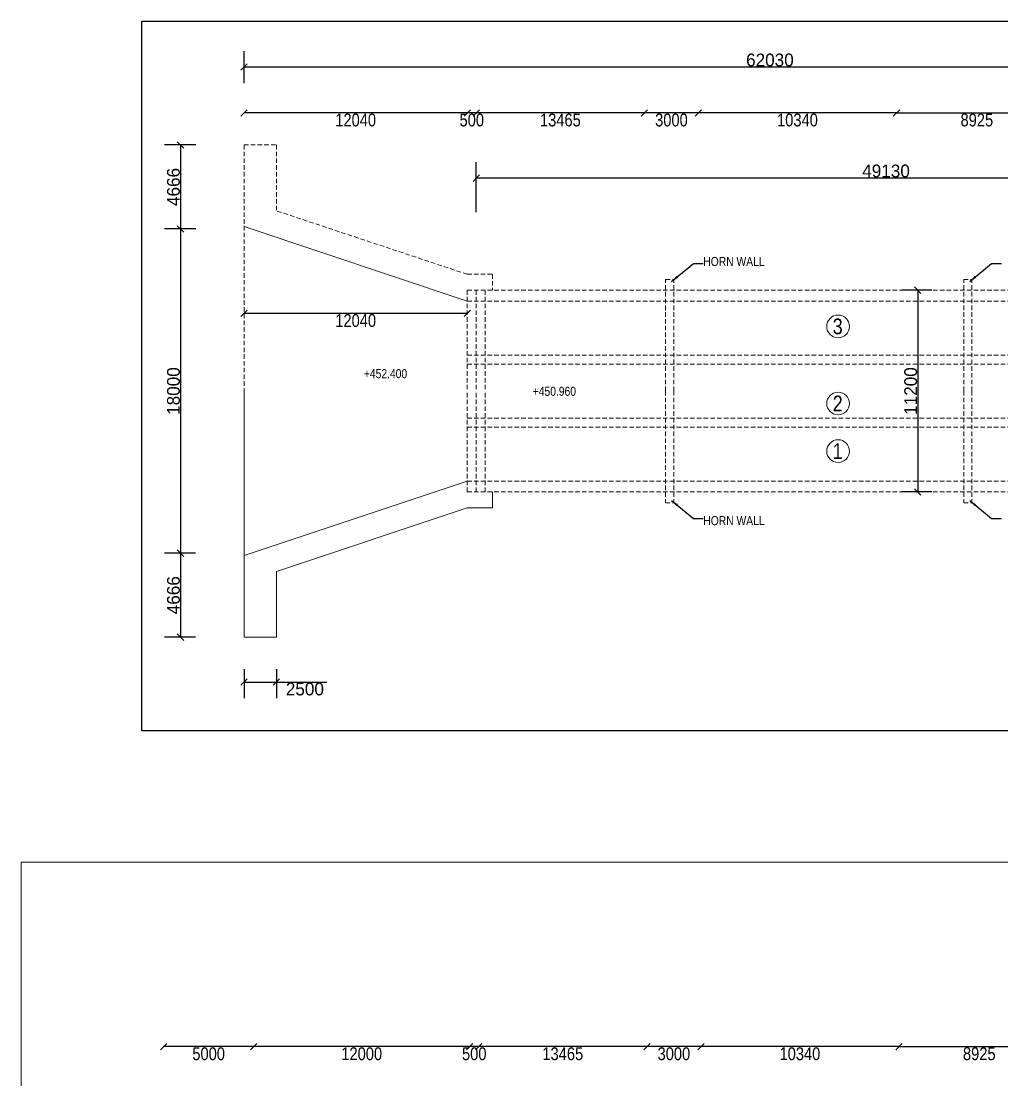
# Model space of a CAD drawing. Header units: inches. Extents: x 19 to 1218, y 14 to 807.
# Drawn here: x 18.7 to 291.1, y 513.3 to 807.2 of the extents above; entities that cross this region are included whole.
import ezdxf
from ezdxf.enums import TextEntityAlignment as Align

# ---------------------------------------------------------------- set-up
doc = ezdxf.new("R2010")
doc.units = ezdxf.units.IN
doc.header["$MEASUREMENT"] = 0
doc.linetypes.add('HIDDEN', pattern=[0.375, 0.25, -0.125])
for name, color, linetype in [('BOX', 7, 'Continuous'), ('canal', 7, 'Continuous'), ('HEAD WALL', 7, 'Continuous'), ('WINGS', 7, 'Continuous')]:
    doc.layers.add(name, color=color, linetype=linetype)
doc.styles.add('ARIAL NARROW', font='ARIALN.TTF')
doc.dimstyles.new('STANDARD$0', dxfattribs={"dimscale": 88.888889, "dimtxt": 0.04, "dimasz": 0.02, "dimexe": 0.05, "dimexo": 0.1, "dimgap": 0.002, "dimtad": 2, "dimdec": 0, "dimzin": 1, "dimdsep": 46, "dimtxsty": 'Standard', "dimblk": 'OBLIQUE', "dimcen": 0.09, "dimadec": 0, "dimazin": 0, "dimtfac": 1, "dimtdec": 0, "dimtofl": 0, "dimtmove": 0, "dimatfit": 3, "dimfxl": 1, "dimtolj": 1, "dimtzin": 1, "dimarcsym": 0})
doc.dimstyles.new('STANDARD$7', dxfattribs={"dimtxt": 3, "dimasz": 2, "dimexe": 1.25, "dimexo": 0.625, "dimtad": 1, "dimdec": 0, "dimlfac": 0.5, "dimdsep": 46, "dimtxsty": 'Standard', "dimblk": 'OBLIQUE', "dimcen": 2.5, "dimadec": 0, "dimazin": 0, "dimtfac": 1, "dimtdec": 0, "dimtmove": 0, "dimatfit": 3, "dimfxl": 1, "dimtolj": 1, "dimtzin": 0, "dimarcsym": 0})

# ---------------------------------------------------------------- blocks, each defined once
blk = doc.blocks.new('_Oblique')
at = {"color": 0, "linetype": 'ByBlock', "lineweight": -2}
blk.add_line((-0.5, -0.5), (0.5, 0.5), dxfattribs=at)
blk = doc.blocks.new('*D4')
at = {"layer": 'canal', "color": 0, "lineweight": -2, "transparency": 16777216}
blk.add_line((262.48, 522.48), (307.1, 522.48), dxfattribs=at)
at = {"layer": 'Defpoints', "color": 0, "transparency": 16777216}
for p in [(262.48, 522.48), (307.1, 522.48), (307.1, 522.48)]:
    blk.add_point(p, dxfattribs=at)
at = {"layer": 'canal', "color": 0, "lineweight": -2, "transparency": 16777216, "xscale": 1.777777777777778, "yscale": 1.777777777777778, "zscale": 1.777777777777778, "rotation": 180}
blk.add_blockref('_Oblique', (262.48, 522.48), dxfattribs=at)
at = {"layer": 'canal', "color": 0, "lineweight": -2, "transparency": 16777216, "xscale": 1.777777777777778, "yscale": 1.777777777777778, "zscale": 1.777777777777778}
blk.add_blockref('_Oblique', (307.1, 522.48), dxfattribs=at)
at = {"layer": 'canal', "color": 0, "lineweight": 9, "transparency": 16777216, "insert": (284.79, 520.49), "char_height": 3.556, "attachment_point": 5, "style": 'ARIAL NARROW'}
blk.add_mtext('\\A1;8925', dxfattribs=at)
blk = doc.blocks.new('*D15')
at = {"layer": 'canal', "color": 0, "lineweight": -2, "transparency": 16777216}
blk.add_line((262.48, 522.48), (207.48, 522.48), dxfattribs=at)
at = {"layer": 'Defpoints', "color": 0, "transparency": 16777216}
for p in [(207.48, 522.48), (207.48, 522.48), (262.48, 522.48)]:
    blk.add_point(p, dxfattribs=at)
at = {"layer": 'canal', "color": 0, "lineweight": -2, "transparency": 16777216, "xscale": 1.777777777777778, "yscale": 1.777777777777778, "zscale": 1.777777777777778, "rotation": 180}
blk.add_blockref('_Oblique', (207.48, 522.48), dxfattribs=at)
at = {"layer": 'canal', "color": 0, "lineweight": -2, "transparency": 16777216, "xscale": 1.777777777777778, "yscale": 1.777777777777778, "zscale": 1.777777777777778}
blk.add_blockref('_Oblique', (262.48, 522.48), dxfattribs=at)
at = {"layer": 'canal', "color": 0, "lineweight": 9, "transparency": 16777216, "insert": (234.98, 520.49), "char_height": 3.556, "attachment_point": 5, "style": 'ARIAL NARROW'}
blk.add_mtext('\\A1;10340', dxfattribs=at)
blk = doc.blocks.new('*D16')
at = {"layer": 'canal', "color": 0, "lineweight": -2, "transparency": 16777216}
blk.add_line((207.48, 522.48), (192.48, 522.48), dxfattribs=at)
at = {"layer": 'Defpoints', "color": 0, "transparency": 16777216}
for p in [(192.48, 522.48), (192.48, 522.48), (207.48, 522.48)]:
    blk.add_point(p, dxfattribs=at)
at = {"layer": 'canal', "color": 0, "lineweight": -2, "transparency": 16777216, "xscale": 1.777777777777778, "yscale": 1.777777777777778, "zscale": 1.777777777777778, "rotation": 180}
blk.add_blockref('_Oblique', (192.48, 522.48), dxfattribs=at)
at = {"layer": 'canal', "color": 0, "lineweight": -2, "transparency": 16777216, "xscale": 1.777777777777778, "yscale": 1.777777777777778, "zscale": 1.777777777777778}
blk.add_blockref('_Oblique', (207.48, 522.48), dxfattribs=at)
at = {"layer": 'canal', "color": 0, "lineweight": 9, "transparency": 16777216, "insert": (199.98, 520.49), "char_height": 3.556, "attachment_point": 5, "style": 'ARIAL NARROW'}
blk.add_mtext('\\A1;3000', dxfattribs=at)
blk = doc.blocks.new('*D17')
at = {"layer": 'canal', "color": 0, "lineweight": -2, "transparency": 16777216}
blk.add_line((192.48, 522.48), (145.79, 522.48), dxfattribs=at)
at = {"layer": 'Defpoints', "color": 0, "transparency": 16777216}
for p in [(145.79, 522.48), (145.79, 522.48), (192.48, 522.48)]:
    blk.add_point(p, dxfattribs=at)
at = {"layer": 'canal', "color": 0, "lineweight": -2, "transparency": 16777216, "xscale": 1.777777777777778, "yscale": 1.777777777777778, "zscale": 1.777777777777778, "rotation": 180}
blk.add_blockref('_Oblique', (145.79, 522.48), dxfattribs=at)
at = {"layer": 'canal', "color": 0, "lineweight": -2, "transparency": 16777216, "xscale": 1.777777777777778, "yscale": 1.777777777777778, "zscale": 1.777777777777778}
blk.add_blockref('_Oblique', (192.48, 522.48), dxfattribs=at)
at = {"layer": 'canal', "color": 0, "lineweight": 9, "transparency": 16777216, "insert": (169.13, 520.49), "char_height": 3.556, "attachment_point": 5, "style": 'ARIAL NARROW'}
blk.add_mtext('\\A1;13465', dxfattribs=at)
blk = doc.blocks.new('*D18')
at = {"layer": 'canal', "color": 0, "lineweight": -2, "transparency": 16777216}
blk.add_line((145.79, 522.48), (143.29, 522.48), dxfattribs=at)
at = {"layer": 'Defpoints', "color": 0, "transparency": 16777216}
for p in [(143.29, 522.48), (143.29, 522.48), (145.79, 522.48)]:
    blk.add_point(p, dxfattribs=at)
at = {"layer": 'canal', "color": 0, "lineweight": -2, "transparency": 16777216, "xscale": 1.777777777777778, "yscale": 1.777777777777778, "zscale": 1.777777777777778, "rotation": 180}
blk.add_blockref('_Oblique', (143.29, 522.48), dxfattribs=at)
at = {"layer": 'canal', "color": 0, "lineweight": -2, "transparency": 16777216, "xscale": 1.777777777777778, "yscale": 1.777777777777778, "zscale": 1.777777777777778}
blk.add_blockref('_Oblique', (145.79, 522.48), dxfattribs=at)
at = {"layer": 'canal', "color": 0, "lineweight": 9, "transparency": 16777216, "insert": (144.54, 520.49), "char_height": 3.556, "attachment_point": 5, "style": 'ARIAL NARROW'}
blk.add_mtext('\\A1;500', dxfattribs=at)
blk = doc.blocks.new('*D19')
at = {"layer": 'canal', "color": 0, "lineweight": -2, "transparency": 16777216}
blk.add_line((143.29, 522.48), (83.29, 522.48), dxfattribs=at)
at = {"layer": 'Defpoints', "color": 0, "transparency": 16777216}
for p in [(83.29, 522.48), (83.29, 522.48), (143.29, 522.48)]:
    blk.add_point(p, dxfattribs=at)
at = {"layer": 'canal', "color": 0, "lineweight": -2, "transparency": 16777216, "xscale": 1.777777777777778, "yscale": 1.777777777777778, "zscale": 1.777777777777778, "rotation": 180}
blk.add_blockref('_Oblique', (83.29, 522.48), dxfattribs=at)
at = {"layer": 'canal', "color": 0, "lineweight": -2, "transparency": 16777216, "xscale": 1.777777777777778, "yscale": 1.777777777777778, "zscale": 1.777777777777778}
blk.add_blockref('_Oblique', (143.29, 522.48), dxfattribs=at)
at = {"layer": 'canal', "color": 0, "lineweight": 9, "transparency": 16777216, "insert": (113.29, 520.49), "char_height": 3.556, "attachment_point": 5, "style": 'ARIAL NARROW'}
blk.add_mtext('\\A1;12000', dxfattribs=at)
blk = doc.blocks.new('*D20')
at = {"layer": 'canal', "color": 0, "lineweight": -2, "transparency": 16777216}
blk.add_line((83.29, 522.48), (58.28, 522.48), dxfattribs=at)
at = {"layer": 'Defpoints', "color": 0, "transparency": 16777216}
for p in [(58.28, 522.48), (58.28, 522.48), (83.29, 522.48)]:
    blk.add_point(p, dxfattribs=at)
at = {"layer": 'canal', "color": 0, "lineweight": -2, "transparency": 16777216, "xscale": 1.777777777777778, "yscale": 1.777777777777778, "zscale": 1.777777777777778, "rotation": 180}
blk.add_blockref('_Oblique', (58.28, 522.48), dxfattribs=at)
at = {"layer": 'canal', "color": 0, "lineweight": -2, "transparency": 16777216, "xscale": 1.777777777777778, "yscale": 1.777777777777778, "zscale": 1.777777777777778}
blk.add_blockref('_Oblique', (83.29, 522.48), dxfattribs=at)
at = {"layer": 'canal', "color": 0, "lineweight": 9, "transparency": 16777216, "insert": (70.78, 520.49), "char_height": 3.556, "attachment_point": 5, "style": 'ARIAL NARROW'}
blk.add_mtext('\\A1;5000', dxfattribs=at)
blk = doc.blocks.new('*D59')
at = {"layer": 'canal', "color": 0, "lineweight": -2, "transparency": 16777216}
blk.add_line((261.8, 781.7), (306.43, 781.7), dxfattribs=at)
at = {"layer": 'Defpoints', "color": 0, "transparency": 16777216}
for p in [(261.8, 781.7), (306.43, 781.7), (306.43, 781.7)]:
    blk.add_point(p, dxfattribs=at)
at = {"layer": 'canal', "color": 0, "lineweight": -2, "transparency": 16777216, "xscale": 1.777777777777778, "yscale": 1.777777777777778, "zscale": 1.777777777777778, "rotation": 180}
blk.add_blockref('_Oblique', (261.8, 781.7), dxfattribs=at)
at = {"layer": 'canal', "color": 0, "lineweight": -2, "transparency": 16777216, "xscale": 1.777777777777778, "yscale": 1.777777777777778, "zscale": 1.777777777777778}
blk.add_blockref('_Oblique', (306.43, 781.7), dxfattribs=at)
at = {"layer": 'canal', "color": 0, "lineweight": 9, "transparency": 16777216, "insert": (284.12, 779.71), "char_height": 3.556, "attachment_point": 5, "style": 'ARIAL NARROW'}
blk.add_mtext('\\A1;8925', dxfattribs=at)
blk = doc.blocks.new('*D67')
at = {"layer": 'canal', "color": 0, "lineweight": -2, "transparency": 16777216}
blk.add_line((261.8, 781.7), (206.8, 781.7), dxfattribs=at)
at = {"layer": 'Defpoints', "color": 0, "transparency": 16777216}
for p in [(206.8, 781.7), (206.8, 781.7), (261.8, 781.7)]:
    blk.add_point(p, dxfattribs=at)
at = {"layer": 'canal', "color": 0, "lineweight": -2, "transparency": 16777216, "xscale": 1.777777777777778, "yscale": 1.777777777777778, "zscale": 1.777777777777778, "rotation": 180}
blk.add_blockref('_Oblique', (206.8, 781.7), dxfattribs=at)
at = {"layer": 'canal', "color": 0, "lineweight": -2, "transparency": 16777216, "xscale": 1.777777777777778, "yscale": 1.777777777777778, "zscale": 1.777777777777778}
blk.add_blockref('_Oblique', (261.8, 781.7), dxfattribs=at)
at = {"layer": 'canal', "color": 0, "lineweight": 9, "transparency": 16777216, "insert": (234.3, 779.71), "char_height": 3.556, "attachment_point": 5, "style": 'ARIAL NARROW'}
blk.add_mtext('\\A1;10340', dxfattribs=at)
blk = doc.blocks.new('*D68')
at = {"layer": 'canal', "color": 0, "lineweight": -2, "transparency": 16777216}
blk.add_line((206.8, 781.7), (191.8, 781.7), dxfattribs=at)
at = {"layer": 'Defpoints', "color": 0, "transparency": 16777216}
for p in [(191.8, 781.7), (191.8, 781.7), (206.8, 781.7)]:
    blk.add_point(p, dxfattribs=at)
at = {"layer": 'canal', "color": 0, "lineweight": -2, "transparency": 16777216, "xscale": 1.777777777777778, "yscale": 1.777777777777778, "zscale": 1.777777777777778, "rotation": 180}
blk.add_blockref('_Oblique', (191.8, 781.7), dxfattribs=at)
at = {"layer": 'canal', "color": 0, "lineweight": -2, "transparency": 16777216, "xscale": 1.777777777777778, "yscale": 1.777777777777778, "zscale": 1.777777777777778}
blk.add_blockref('_Oblique', (206.8, 781.7), dxfattribs=at)
at = {"layer": 'canal', "color": 0, "lineweight": 9, "transparency": 16777216, "insert": (199.3, 779.71), "char_height": 3.556, "attachment_point": 5, "style": 'ARIAL NARROW'}
blk.add_mtext('\\A1;3000', dxfattribs=at)
blk = doc.blocks.new('*D69')
at = {"layer": 'canal', "color": 0, "lineweight": -2, "transparency": 16777216}
blk.add_line((142.61, 726.03), (80.61, 726.03), dxfattribs=at)
at = {"layer": 'Defpoints', "color": 0, "transparency": 16777216}
for p in [(80.61, 726.03), (80.61, 726.03), (142.61, 726.03)]:
    blk.add_point(p, dxfattribs=at)
at = {"layer": 'canal', "color": 0, "lineweight": -2, "transparency": 16777216, "xscale": 1.777777777777778, "yscale": 1.777777777777778, "zscale": 1.777777777777778, "rotation": 180}
blk.add_blockref('_Oblique', (80.61, 726.03), dxfattribs=at)
at = {"layer": 'canal', "color": 0, "lineweight": -2, "transparency": 16777216, "xscale": 1.777777777777778, "yscale": 1.777777777777778, "zscale": 1.777777777777778}
blk.add_blockref('_Oblique', (142.61, 726.03), dxfattribs=at)
at = {"layer": 'canal', "color": 0, "lineweight": 9, "transparency": 16777216, "insert": (111.61, 724.04), "char_height": 3.556, "attachment_point": 5, "style": 'ARIAL NARROW'}
blk.add_mtext('\\A1;12040', dxfattribs=at)
blk = doc.blocks.new('*D79')
at = {"layer": 'canal', "color": 0, "lineweight": -2, "transparency": 16777216}
blk.add_line((191.8, 781.7), (145.11, 781.7), dxfattribs=at)
at = {"layer": 'Defpoints', "color": 0, "transparency": 16777216}
for p in [(145.11, 781.7), (145.11, 781.7), (191.8, 781.7)]:
    blk.add_point(p, dxfattribs=at)
at = {"layer": 'canal', "color": 0, "lineweight": -2, "transparency": 16777216, "xscale": 1.777777777777778, "yscale": 1.777777777777778, "zscale": 1.777777777777778, "rotation": 180}
blk.add_blockref('_Oblique', (145.11, 781.7), dxfattribs=at)
at = {"layer": 'canal', "color": 0, "lineweight": -2, "transparency": 16777216, "xscale": 1.777777777777778, "yscale": 1.777777777777778, "zscale": 1.777777777777778}
blk.add_blockref('_Oblique', (191.8, 781.7), dxfattribs=at)
at = {"layer": 'canal', "color": 0, "lineweight": 9, "transparency": 16777216, "insert": (168.46, 779.71), "char_height": 3.556, "attachment_point": 5, "style": 'ARIAL NARROW'}
blk.add_mtext('\\A1;13465', dxfattribs=at)
blk = doc.blocks.new('*D80')
at = {"layer": 'canal', "color": 0, "lineweight": -2, "transparency": 16777216}
blk.add_line((145.11, 781.7), (142.61, 781.7), dxfattribs=at)
at = {"layer": 'Defpoints', "color": 0, "transparency": 16777216}
for p in [(142.61, 781.7), (142.61, 781.7), (145.11, 781.7)]:
    blk.add_point(p, dxfattribs=at)
at = {"layer": 'canal', "color": 0, "lineweight": -2, "transparency": 16777216, "xscale": 1.777777777777778, "yscale": 1.777777777777778, "zscale": 1.777777777777778, "rotation": 180}
blk.add_blockref('_Oblique', (142.61, 781.7), dxfattribs=at)
at = {"layer": 'canal', "color": 0, "lineweight": -2, "transparency": 16777216, "xscale": 1.777777777777778, "yscale": 1.777777777777778, "zscale": 1.777777777777778}
blk.add_blockref('_Oblique', (145.11, 781.7), dxfattribs=at)
at = {"layer": 'canal', "color": 0, "lineweight": 9, "transparency": 16777216, "insert": (143.86, 779.71), "char_height": 3.556, "attachment_point": 5, "style": 'ARIAL NARROW'}
blk.add_mtext('\\A1;500', dxfattribs=at)
blk = doc.blocks.new('*D81')
at = {"layer": 'canal', "color": 0, "lineweight": -2, "transparency": 16777216}
blk.add_line((142.61, 781.7), (80.61, 781.7), dxfattribs=at)
at = {"layer": 'Defpoints', "color": 0, "transparency": 16777216}
for p in [(80.61, 781.7), (80.61, 781.7), (142.61, 781.7)]:
    blk.add_point(p, dxfattribs=at)
at = {"layer": 'canal', "color": 0, "lineweight": -2, "transparency": 16777216, "xscale": 1.777777777777778, "yscale": 1.777777777777778, "zscale": 1.777777777777778, "rotation": 180}
blk.add_blockref('_Oblique', (80.61, 781.7), dxfattribs=at)
at = {"layer": 'canal', "color": 0, "lineweight": -2, "transparency": 16777216, "xscale": 1.777777777777778, "yscale": 1.777777777777778, "zscale": 1.777777777777778}
blk.add_blockref('_Oblique', (142.61, 781.7), dxfattribs=at)
at = {"layer": 'canal', "color": 0, "lineweight": 9, "transparency": 16777216, "insert": (111.61, 779.71), "char_height": 3.556, "attachment_point": 5, "style": 'ARIAL NARROW'}
blk.add_mtext('\\A1;12040', dxfattribs=at)
blk = doc.blocks.new('*D82')
at = {"color": 0, "lineweight": -2, "transparency": 16777216}
for p, q in [((80.61, 789.99), (80.61, 798.86)), ((372.68, 789.99), (372.68, 798.86)), ((372.68, 794.42), (80.61, 794.42))]:
    blk.add_line(p, q, dxfattribs=at)
at = {"layer": 'Defpoints', "color": 0, "transparency": 16777216}
for p in [(80.61, 794.42), (80.61, 781.1), (372.68, 781.1)]:
    blk.add_point(p, dxfattribs=at)
at = {"color": 0, "lineweight": -2, "transparency": 16777216, "xscale": 1.777777777777778, "yscale": 1.777777777777778, "zscale": 1.777777777777778, "rotation": 180}
blk.add_blockref('_Oblique', (80.61, 794.42), dxfattribs=at)
at = {"color": 0, "lineweight": -2, "transparency": 16777216, "xscale": 1.777777777777778, "yscale": 1.777777777777778, "zscale": 1.777777777777778}
blk.add_blockref('_Oblique', (372.68, 794.42), dxfattribs=at)
at = {"color": 0, "transparency": 16777216, "insert": (226.65, 796.37), "char_height": 3.556, "attachment_point": 5}
blk.add_mtext('\\A1;62030', dxfattribs=at)
blk = doc.blocks.new('*D84')
at = {"color": 0, "lineweight": -2, "transparency": 16777216}
for p, q in [((67.24, 772.81), (58.53, 772.81)), ((62.97, 772.81), (62.97, 749.48)), ((67.24, 749.48), (58.53, 749.48))]:
    blk.add_line(p, q, dxfattribs=at)
at = {"layer": 'Defpoints', "color": 0, "transparency": 16777216}
for p in [(76.13, 772.81), (62.97, 749.48), (76.13, 749.48)]:
    blk.add_point(p, dxfattribs=at)
at = {"color": 0, "lineweight": -2, "transparency": 16777216, "xscale": 1.777777777777778, "yscale": 1.777777777777778, "zscale": 1.777777777777778}
for p, rotation in [((62.97, 772.81), 90), ((62.97, 749.48), 270)]:
    blk.add_blockref('_Oblique', p, dxfattribs=dict(at, rotation=rotation))
at = {"color": 0, "transparency": 16777216, "insert": (61.02, 761.14), "char_height": 3.556, "attachment_point": 5, "rotation": 90}
blk.add_mtext('\\A1;4666', dxfattribs=at)
blk = doc.blocks.new('*D85')
at = {"color": 0, "lineweight": -2, "transparency": 16777216}
for p, q in [((67.13, 749.48), (58.53, 749.48)), ((62.97, 749.48), (62.97, 659.48)), ((67.13, 659.48), (58.53, 659.48))]:
    blk.add_line(p, q, dxfattribs=at)
at = {"layer": 'Defpoints', "color": 0, "transparency": 16777216}
for p in [(76.02, 749.48), (62.97, 659.48), (76.02, 659.48)]:
    blk.add_point(p, dxfattribs=at)
at = {"color": 0, "lineweight": -2, "transparency": 16777216, "xscale": 1.777777777777778, "yscale": 1.777777777777778, "zscale": 1.777777777777778}
for p, rotation in [((62.97, 749.48), 90), ((62.97, 659.48), 270)]:
    blk.add_blockref('_Oblique', p, dxfattribs=dict(at, rotation=rotation))
at = {"color": 0, "transparency": 16777216, "insert": (61.02, 704.48), "char_height": 3.556, "attachment_point": 5, "rotation": 90}
blk.add_mtext('\\A1;18000', dxfattribs=at)
blk = doc.blocks.new('*D86')
at = {"color": 0, "lineweight": -2, "transparency": 16777216}
for p, q in [((67.16, 659.48), (58.53, 659.48)), ((62.97, 659.48), (62.97, 636.15)), ((67.16, 636.15), (58.53, 636.15))]:
    blk.add_line(p, q, dxfattribs=at)
at = {"layer": 'Defpoints', "color": 0, "transparency": 16777216}
for p in [(76.05, 659.48), (62.97, 636.15), (76.05, 636.15)]:
    blk.add_point(p, dxfattribs=at)
at = {"color": 0, "lineweight": -2, "transparency": 16777216, "xscale": 1.777777777777778, "yscale": 1.777777777777778, "zscale": 1.777777777777778}
for p, rotation in [((62.97, 659.48), 90), ((62.97, 636.15), 270)]:
    blk.add_blockref('_Oblique', p, dxfattribs=dict(at, rotation=rotation))
at = {"color": 0, "transparency": 16777216, "insert": (61.02, 647.81), "char_height": 3.556, "attachment_point": 5, "rotation": 90}
blk.add_mtext('\\A1;4666', dxfattribs=at)
blk = doc.blocks.new('*D87')
at = {"color": 0, "lineweight": -2, "transparency": 16777216}
for p, q in [((80.61, 627.26), (80.61, 619.26)), ((89.61, 627.26), (89.61, 619.26)), ((80.61, 623.7), (89.61, 623.7)), ((89.61, 623.7), (103.6, 623.7))]:
    blk.add_line(p, q, dxfattribs=at)
at = {"layer": 'Defpoints', "color": 0, "transparency": 16777216}
for p in [(80.61, 636.15), (89.61, 636.15), (89.61, 623.7)]:
    blk.add_point(p, dxfattribs=at)
at = {"color": 0, "lineweight": -2, "transparency": 16777216, "xscale": 1.777777777777778, "yscale": 1.777777777777778, "zscale": 1.777777777777778, "rotation": 180}
blk.add_blockref('_Oblique', (80.61, 623.7), dxfattribs=at)
at = {"color": 0, "lineweight": -2, "transparency": 16777216, "xscale": 1.777777777777778, "yscale": 1.777777777777778, "zscale": 1.777777777777778}
blk.add_blockref('_Oblique', (89.61, 623.7), dxfattribs=at)
at = {"color": 0, "transparency": 16777216, "insert": (97.5, 621.75), "char_height": 3.556, "attachment_point": 5}
blk.add_mtext('\\A1;2500', dxfattribs=at)
blk = doc.blocks.new('*D90')
at = {"color": 0, "lineweight": -2, "transparency": 16777216}
for p, q in [((271.59, 732.48), (263.27, 732.48)), ((267.71, 732.48), (267.71, 676.48)), ((271.59, 676.48), (263.27, 676.48))]:
    blk.add_line(p, q, dxfattribs=at)
at = {"layer": 'Defpoints', "color": 0, "transparency": 16777216}
for p in [(280.48, 732.48), (267.71, 676.48), (280.48, 676.48)]:
    blk.add_point(p, dxfattribs=at)
at = {"color": 0, "lineweight": -2, "transparency": 16777216, "xscale": 1.777777777777778, "yscale": 1.777777777777778, "zscale": 1.777777777777778}
for p, rotation in [((267.71, 732.48), 90), ((267.71, 676.48), 270)]:
    blk.add_blockref('_Oblique', p, dxfattribs=dict(at, rotation=rotation))
at = {"color": 0, "transparency": 16777216, "insert": (265.76, 704.48), "char_height": 3.556, "attachment_point": 5, "rotation": 90}
blk.add_mtext('\\A1;11200', dxfattribs=at)
blk = doc.blocks.new('*D91')
at = {"color": 0, "lineweight": -2, "transparency": 16777216}
for p, q in [((145.11, 754.14), (145.11, 768.04)), ((372.68, 754.14), (372.68, 768.04)), ((372.68, 763.59), (145.11, 763.59))]:
    blk.add_line(p, q, dxfattribs=at)
at = {"layer": 'Defpoints', "color": 0, "transparency": 16777216}
for p in [(145.11, 763.59), (145.11, 745.25), (372.68, 745.25)]:
    blk.add_point(p, dxfattribs=at)
at = {"color": 0, "lineweight": -2, "transparency": 16777216, "xscale": 1.777777777777778, "yscale": 1.777777777777778, "zscale": 1.777777777777778, "rotation": 180}
blk.add_blockref('_Oblique', (145.11, 763.59), dxfattribs=at)
at = {"color": 0, "lineweight": -2, "transparency": 16777216, "xscale": 1.777777777777778, "yscale": 1.777777777777778, "zscale": 1.777777777777778}
blk.add_blockref('_Oblique', (372.68, 763.59), dxfattribs=at)
at = {"color": 0, "transparency": 16777216, "insert": (258.9, 765.55), "char_height": 3.556, "attachment_point": 5}
blk.add_mtext('\\A1;49130', dxfattribs=at)

msp = doc.modelspace()

# ---------------------------------------------------------------- linework, layer by layer
at = {"lineweight": 9}
for q in [(18.71, 13.69), (898.72, 573.69)]:
    msp.add_line((18.72, 573.69), q, dxfattribs=at)
msp.add_lwpolyline([(645.96, 610.13), (52.21, 610.13), (52.21, 807.16), (645.96, 807.16)], close=True)
at = {"layer": 'BOX', "linetype": 'HIDDEN', "lineweight": 9, "ltscale": 5}
for p, q in [((197.69, 704.48), (197.69, 735.48)), ((197.69, 735.48), (199.94, 735.48)), ((199.94, 704.48), (199.94, 735.48)), ((280.48, 704.48), (280.48, 735.48)), ((280.48, 735.48), (282.73, 735.48)), ((282.73, 704.48), (282.73, 735.48)), ((142.61, 732.48), (583.12, 732.48)), ((142.61, 729.48), (583.12, 729.48)), ((142.61, 714.48), (583.12, 714.48)), ((142.61, 711.98), (583.12, 711.98)), ((197.69, 704.48), (197.69, 673.48)), ((199.94, 704.48), (199.94, 673.48)), ((280.48, 704.48), (280.48, 673.48)), ((282.73, 704.48), (282.73, 673.48)), ((142.61, 696.98), (583.12, 696.98)), ((142.61, 694.48), (583.12, 694.48)), ((142.61, 679.48), (583.12, 679.48)), ((142.61, 676.48), (583.12, 676.48)), ((197.69, 673.48), (199.94, 673.48)), ((280.48, 673.48), (282.73, 673.48))]:
    msp.add_line(p, q, dxfattribs=at)
at = {"layer": 'BOX', "lineweight": 9}
for centre in [(245.58, 722.43), (245.58, 701.02), (245.58, 687.81)]:
    msp.add_circle(centre, 3.15, dxfattribs=at)
at = {"layer": 'HEAD WALL', "linetype": 'HIDDEN', "lineweight": 9, "ltscale": 5}
for p, q in [((142.61, 732.48), (142.61, 704.48)), ((145.11, 732.48), (145.11, 704.48)), ((147.61, 732.48), (147.61, 704.48)), ((142.61, 676.48), (142.61, 704.48)), ((145.11, 676.48), (145.11, 704.48)), ((147.61, 676.48), (147.61, 704.48))]:
    msp.add_line(p, q, dxfattribs=at)
at = {"layer": 'WINGS', "linetype": 'HIDDEN', "lineweight": 9, "ltscale": 5}
for p, q in [((80.61, 772.81), (80.61, 704.48)), ((80.61, 772.81), (89.61, 772.81)), ((89.61, 772.81), (89.61, 754.52)), ((142.61, 736.89), (89.61, 754.52)), ((142.61, 736.89), (149.61, 736.89)), ((149.61, 736.89), (149.61, 732.48))]:
    msp.add_line(p, q, dxfattribs=at)
at = {"layer": 'WINGS', "lineweight": 9}
for p, q in [((142.61, 729.48), (80.61, 750.15)), ((80.61, 636.15), (80.61, 704.48)), ((142.61, 679.48), (80.61, 658.81)), ((149.61, 672.07), (149.61, 676.48)), ((142.61, 672.07), (89.61, 654.43)), ((142.61, 672.07), (149.61, 672.07)), ((89.61, 636.15), (89.61, 654.43)), ((80.61, 636.15), (89.61, 636.15))]:
    msp.add_line(p, q, dxfattribs=at)

# ---------------------------------------------------------------- texts
at = {"layer": 'BOX', "lineweight": 9, "style": 'ARIAL NARROW'}
for s, p in [('HORN WALL', (216.66, 740.45)), ('+450.960', (166.79, 704.42))]:
    msp.add_text(s, height=2.5, rotation=360, dxfattribs=at).set_placement(p, align=Align.MIDDLE)
for s, p in [('3', (244.08, 724.62)), ('2', (244.08, 703.21)), ('1', (244.08, 690))]:
    msp.add_text(s, height=4.38, rotation=360, dxfattribs=at).set_placement(p, align=Align.TOP_LEFT)
msp.add_text('HORN WALL', height=2.5, dxfattribs=at).set_placement((216.66, 668.51), align=Align.MIDDLE)
at = {"layer": 'canal', "lineweight": 9, "style": 'ARIAL NARROW'}
msp.add_text('+452.400', height=2.5, rotation=360, dxfattribs=at).set_placement((119.9, 709.31), align=Align.MIDDLE)

# ---------------------------------------------------------------- dimensions: what is measured, and where the dimension line sits
for base, p1, p2, text, picture, middle in [((80.61, 794.42), (372.68, 781.1), (80.61, 781.1), '62030', '*D82', (226.65, 796.37)), ((145.11, 763.59), (372.68, 745.25), (145.11, 745.25), '49130', '*D91', (258.9, 765.55)), ((89.61, 623.7), (80.61, 636.15), (89.61, 636.15), '2500', '*D87', (97.5, 621.75))]:
    dim = msp.add_linear_dim(base=base, p1=p1, p2=p2, text=text, dimstyle='STANDARD$0')
    dim.commit()
    dim.dimension.update_dxf_attribs({"geometry": picture, "text_midpoint": middle})
for base, p1, p2, text, picture, middle in [((62.97, 749.48), (76.13, 772.81), (76.13, 749.48), '4666', '*D84', (61.02, 761.14)), ((62.97, 659.48), (76.02, 749.48), (76.02, 659.48), '18000', '*D85', (61.02, 704.48)), ((267.71, 676.48), (280.48, 732.48), (280.48, 676.48), '11200', '*D90', (265.76, 704.48)), ((62.97, 636.15), (76.05, 659.48), (76.05, 636.15), '4666', '*D86', (61.02, 647.81))]:
    dim = msp.add_linear_dim(base=base, p1=p1, p2=p2, angle=90, text=text, dimstyle='STANDARD$0')
    dim.commit()
    dim.dimension.update_dxf_attribs({"geometry": picture, "text_midpoint": middle})
at = {"layer": 'canal', "lineweight": 9}
for base, p1, p2, text, picture, middle in [((80.61, 781.7), (142.61, 781.7), (80.61, 781.7), '12040', '*D81', (111.61, 779.71)), ((145.11, 781.7), (191.8, 781.7), (145.11, 781.7), '13465', '*D79', (168.46, 779.71)), ((191.8, 781.7), (206.8, 781.7), (191.8, 781.7), '3000', '*D68', (199.3, 779.71)), ((206.8, 781.7), (261.8, 781.7), (206.8, 781.7), '10340', '*D67', (234.3, 779.71)), ((80.61, 726.03), (142.61, 726.03), (80.61, 726.03), '12040', '*D69', (111.61, 724.04)), ((58.28, 522.48), (83.29, 522.48), (58.28, 522.48), '5000', '*D20', (70.78, 520.49)), ((83.29, 522.48), (143.29, 522.48), (83.29, 522.48), '12000', '*D19', (113.29, 520.49)), ((145.79, 522.48), (192.48, 522.48), (145.79, 522.48), '13465', '*D17', (169.13, 520.49)), ((192.48, 522.48), (207.48, 522.48), (192.48, 522.48), '3000', '*D16', (199.98, 520.49)), ((207.48, 522.48), (262.48, 522.48), (207.48, 522.48), '10340', '*D15', (234.98, 520.49))]:
    dim = msp.add_linear_dim(base=base, p1=p1, p2=p2, angle=180, text=text, dimstyle='STANDARD$0', override={"dimexo": 0.05, "dimtxsty": 'ARIAL NARROW'}, dxfattribs=at)
    dim.commit()
    dim.dimension.update_dxf_attribs({"geometry": picture, "text_midpoint": middle})
for base, p1, p2, picture, middle in [((142.61, 781.7), (145.11, 781.7), (142.61, 781.7), '*D80', (143.86, 781.7)), ((143.29, 522.48), (145.79, 522.48), (143.29, 522.48), '*D18', (144.54, 522.48))]:
    dim = msp.add_linear_dim(base=base, p1=p1, p2=p2, angle=180, text='500', dimstyle='STANDARD$0', override={"dimexo": 0.05, "dimtxsty": 'ARIAL NARROW'}, dxfattribs=at)
    dim.commit()
    dim.dimension.update_dxf_attribs({"geometry": picture, "text_midpoint": middle, "dimtype": 160})
for base, p1, p2, picture, middle in [((306.43, 781.7), (261.8, 781.7), (306.43, 781.7), '*D59', (284.12, 779.71)), ((307.1, 522.48), (262.48, 522.48), (307.1, 522.48), '*D4', (284.79, 520.49))]:
    dim = msp.add_linear_dim(base=base, p1=p1, p2=p2, text='8925', dimstyle='STANDARD$0', override={"dimexo": 0.05, "dimtxsty": 'ARIAL NARROW'}, dxfattribs=at)
    dim.commit()
    dim.dimension.update_dxf_attribs({"geometry": picture, "text_midpoint": middle})

# ---------------------------------------------------------------- leaders
at = {"layer": 'BOX', "lineweight": 9}
for points in [[(199.35, 734.88), (205.4, 739.85), (208.15, 739.85)], [(282.14, 734.88), (288.19, 739.85), (290.94, 739.85)], [(199.35, 674.08), (205.4, 669.11), (208.15, 669.11)], [(282.14, 674.08), (288.19, 669.11), (290.94, 669.11)]]:
    msp.add_leader(points, dimstyle='STANDARD$7', override={"dimgap": 0.625, "dimtad": 0}, dxfattribs=at)

doc.saveas('drawing.dxf')
